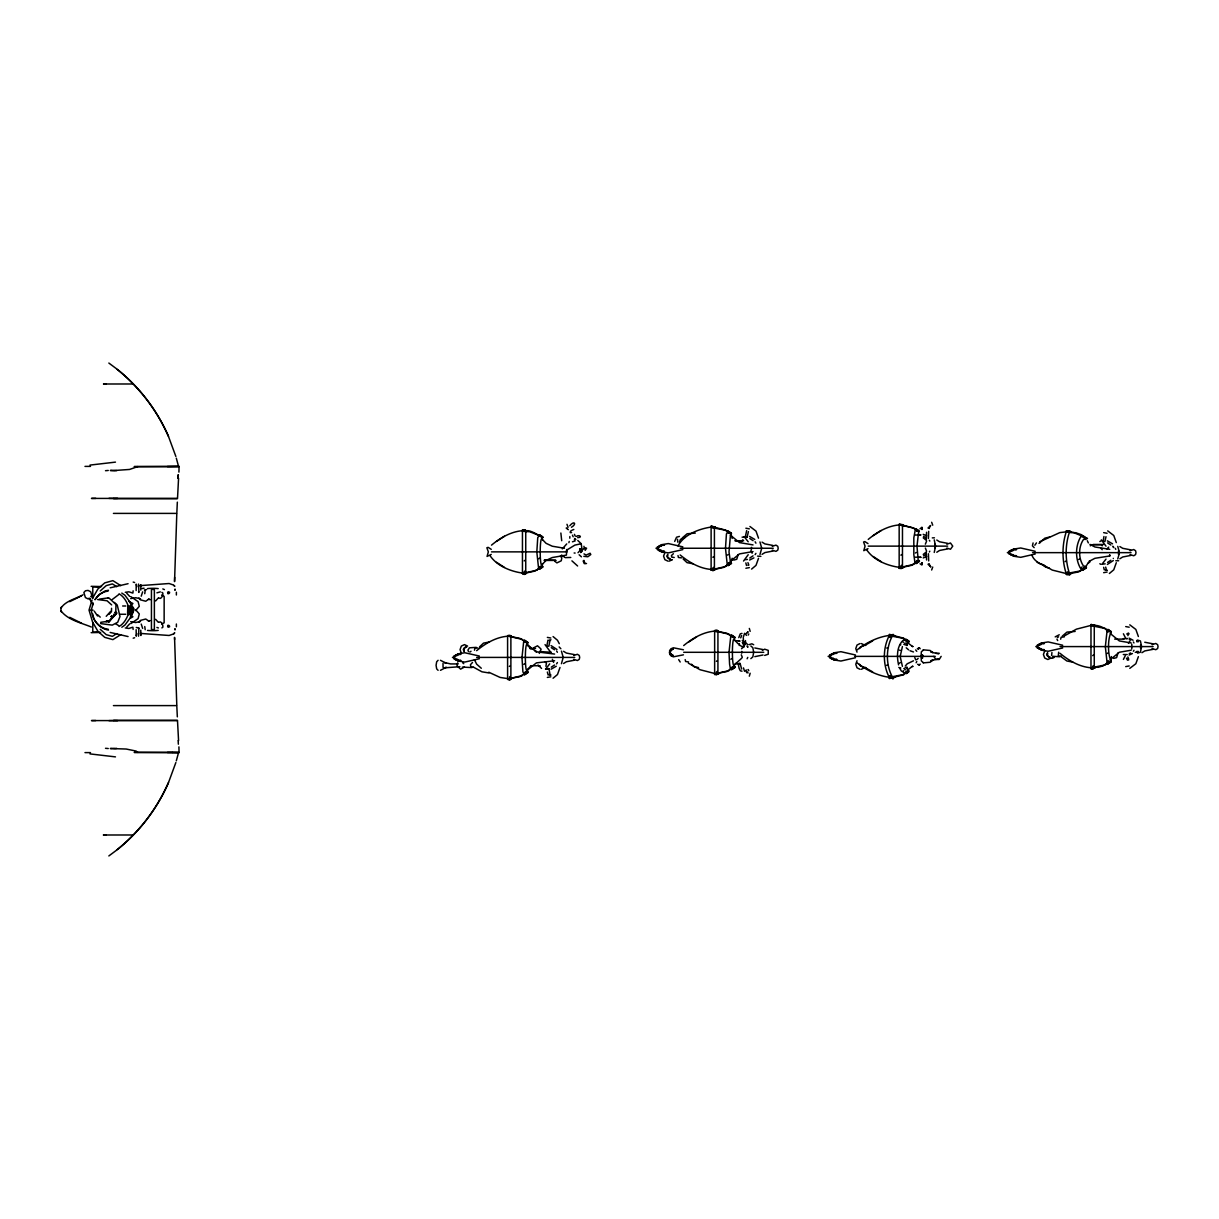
<?xml version="1.0" encoding="UTF-8"?>
<svg xmlns="http://www.w3.org/2000/svg" width="1219" height="1219" viewBox="0 0 1219 1219"><rect width="100%" height="100%" fill="white"/><g stroke="black" fill="none" stroke-linecap="round" stroke-linejoin="round"><path stroke-width="1.5" d="M175.033 589.996L175.033 589.036L174.926 590.118M175.033 628.989L175.033 629.964L174.926 628.882M136.833 586.674L136.223 584.13L136.147 590.56M174.652 577.303L174.546 581.615L176.785 514.068M111.554 608.296L111.447 611.679L109.009 614.406M115.714 614.071L115.973 604.517L109.192 598.179L107.668 597.965M145.198 590.545L144.756 593.699M177.334 502.137L176.816 513.397L113.428 513.397M566.789 549.51L566.408 555.102L552.268 557.54L546.066 560.45L542.089 564.519M561.441 651.098L563.208 657.407L561.441 663.715M759.955 541.937L761.723 548.245L759.955 554.554M1117.747 546.341L1119.514 552.649L1117.747 558.957M178.568 478.305L177.502 498.617L113.672 498.617M178.919 472.119L179.071 466.603L134.181 466.603L179.239 466.405L167.384 466.542M746.439 635.419L745.617 634.185L748.039 631.671L747.521 632.707M560.862 533.023L561.7 540.718M928.68 531.332L928.421 538.493M751.513 547.361L751.513 549.114M743.27 637.522L743.895 646.466M928.421 553.761L928.68 560.923M133.13 590.819L132.871 593.089L128.864 591.809L125.267 592.297M136.833 633.59L136.223 636.181L136.147 629.705M1109.945 555.026L1109.747 555.986L1094.921 558.302L1089.893 560.938M556.595 651.007L557.403 652.287M755.917 543.171L755.125 541.785M130.86 612.822C128.711 616.022 127.858 605.218 130.982 607.245L130.006 610.78L130.982 607.245C135.294 604.914 130.143 617.957 133.054 611.923C134.349 601.729 129.397 611.847 130.982 609.79M1133.35 642.002L1133.96 642.946M731.842 560.435L732.162 558.241M1111.103 658.732L1111.423 656.569M746.104 537.03L745.342 536.802L746.668 530.6M905.001 639.472L907.759 640.447L906.829 645.552L907.195 643.662M578.004 552.725L581.859 548.489L581.234 543.735L577.791 540.489M741.746 651.418L741.746 653.186M137.793 752.413L136.086 751.056L126.182 749.03L110.335 748.527L111.965 748.512M1090.335 545.868L1090.792 544.725L1102.448 544.725M545.899 666.305L546.432 663.395L545.03 661.597M560.009 667.479L557.479 674.549L553.076 678.252M758.523 558.317L755.993 565.387L751.605 569.09M1116.299 562.721L1113.77 569.791L1109.381 573.494M1138.378 656.66L1135.849 663.73L1129.784 668.362M142.653 591.855L141.221 596.198M926.318 552.679L926.562 559.993M738.775 637.644L740.299 633.819L741.99 633.408M740.71 637.872L741.64 635.556M474.481 650.215L474.892 648.325L477.863 647.899M1103.942 536.528L1103.134 541.221L1104.917 541.556L1105.999 536.695M926.562 532.276L926.318 539.575M674.686 541.434L676.545 537.213L679.425 536.421M1033.087 542.927L1032.432 545.838L1034.169 547.636M1127.91 635.663L1128.459 633.956L1127.484 634.352M140.581 585.989L140.871 584.754L140.779 590.103M677.474 539.24L677.84 542.226M1034.855 545.228L1036.47 542.866M1060.667 639.198L1061.109 637.293L1064.324 636.867M569.806 538.188L569.837 536.558M132.688 613.294L131.957 614.559L128.315 614.559L127.584 613.294L127.797 606.133L131.957 605.767L132.688 607.032M918.349 648.965L918.669 648.158L918.181 648.843M920.116 648.752L919.339 647.899M457.734 662.831L457.018 665.742L460.584 669.155L464.469 667.037M1107.995 661.125L1107.142 663.319L1105.343 646.695L1107.142 630.086C1112.81 634.322 1099.294 622.589 1092.194 626.078M508.978 636.303L522.082 639.35L525.648 642.52M716.025 631.198L729.13 634.246L732.68 637.415M900.551 525.023L913.656 528.086L917.221 531.24L913.656 528.01L903.188 525.298M738.165 554.569L736.779 559.277L733.853 560.085L732.314 559.277M921.914 529.503L922.326 528.284L921.808 529.183M1118.021 652.912L1116.634 657.62L1113.709 658.428M542.577 564.016C539.423 572.564 539.423 531.408 542.577 539.941M527.736 669.551C524.581 678.099 524.581 636.928 527.736 645.476M549.876 640.783L548.885 646.207L546.828 645.979L547.971 640.158M731.248 560.39L730.501 562.203L729.008 551.994L730.501 534.486M748.39 531.621L747.125 537.152M734.767 664.446C731.613 672.995 731.613 631.823 734.767 640.371M176.313 760.839L178.172 753.982M91.471 609.378L93.223 603.009M568.892 542.684L569.227 541.449M749.319 676.179L750.157 673.223M92.05 599.961L89.033 610.125L92.553 621.995L97.886 631.259L104.758 637.369L112.879 639.625L120.757 634.642M743.468 636.714L744.565 633.286M905.321 672.644L907.759 672.294L907.195 667.448L904.97 667.799M126.715 627.054L129.702 623.854M1102.144 545.868L1102.464 544.893M679.455 542.165L680.309 539.56M175.856 762.561L168.481 782.628A177.761 177.532 18.6 0 1 140.215 827.488M919.949 528.878L921.914 527.233L922.097 529.396M443.03 663.349L443.03 667.265L444.661 668.073L446.291 667.265L440.47 670.313M857.018 660.728L855.784 664.264L857.018 667.814L860.004 669.277M106.221 621.903L106.602 620.776M929.198 528.528L929.792 526.852M931.666 570.004L932.718 567.048M664.873 552.603L663.578 556.138L664.873 559.689L667.997 561.151M1044.713 650.946L1043.418 654.496L1044.713 658.031L1047.852 659.509L1050.976 658.031M138.951 622.254L140.444 620.41L145.747 619.008L149.084 621.309M1131.781 644.211L1131.781 648.965M571.482 527.263C577.136 523.835 574.21 520.239 569.776 525.739M739.323 645.491L739.323 643.556M902.41 646.603L900.171 656.477L902.41 666.336M929.32 527.72L928.025 528.01L930.661 525.496L929.99 526.425M925.358 544.177L926.592 541.129M61.453 606.986L60.95 608.205C65.399 600.876 75.807 598.91 82.922 594.826M741.533 648.767L744.306 646.131M1051.936 652.515L1051.601 655.502M1058.671 652.18L1058.275 655.792L1061.231 656.218M113.824 614.239L114.952 615.275L108.247 622.345L116.125 613.325M1088.338 562.614L1086.114 566.149L1083.584 566.149C1078.297 558.683 1078.297 546.843 1083.584 539.362L1086.114 539.362M167.658 592.282C166.912 595.862 171.94 592.023 168.359 591.779M677.947 545.96C684.164 534.501 698.685 528.939 711.119 527.065M116.475 613.203L114.982 612.867M114.982 615.321L116.826 612.807L112.91 616.86L111.782 615.824M545.64 669.018L549.693 663.867M743.544 561.045L748.207 554.706M1101.946 564.26L1105.999 559.11M1123.4 659.403L1125.228 655.822M138.539 628.562L138.936 627.831L138.539 636.196M748.176 635.099L748.786 633.941M915.271 557.19L920.68 557.22M859.502 648.584L860.492 646.832L863.524 645.811M92.553 598.27L97.886 589.006L104.758 582.88L112.879 580.64L120.757 585.623M557.403 662.542L556.595 663.867M755.917 553.365L755.11 554.63M908.963 642.23L906.631 640.173M108.476 621.842L108.826 621.248M929.35 551.948L929.823 551.201M1126.844 633.91L1128.444 633.057L1129.023 633.926L1127.575 634.383M562.294 548.9L566.744 543.903M1133.975 650.276L1133.35 651.236M941.159 656.371L939.194 659.494L935.796 659.494L933.83 656.371M550.973 639.777L548.977 640.356L549.784 640.661M1113.297 558.348L1113.313 558.47M934.242 552.436L935.567 546.127L934.242 539.819M1138.378 641.727L1136.672 641.697M131.5 609.835L132.642 610.384L131.454 610.719M132.597 609.759L130.54 613.187L130.86 607.245M889.382 635.389C882.693 647.883 882.693 665.056 889.382 677.566M760.885 556.352L757.548 556.138M524.52 529.93L526.638 530.798L523.667 531.362L529.808 531.758L538.935 535.431M524.2 560.908L525.039 560.283M524.14 571.635L524.978 571.01M524.2 574.484C531.301 571.65 517.709 574.804 525.176 573.951M538.707 558.79L539.545 558.165M539.636 566.835L540.489 566.21M509.679 635.465C516.094 637.4 502.898 634.855 510.319 635.556M509.344 666.427L510.197 665.818M509.283 677.154L510.136 676.545M509.344 680.004C516.445 677.17 502.868 680.339 510.319 679.471M523.85 664.309L524.703 663.7M524.795 672.355L525.633 671.745M712.871 557.266L713.709 556.656M712.81 567.993L713.664 567.384M712.871 570.842L713.724 570.233M727.377 555.148L728.231 554.523M728.307 563.193L729.16 562.568M716.711 630.36C723.141 632.295 709.946 629.751 717.366 630.452M716.391 661.323L717.229 660.713M716.33 672.05L717.183 671.44M716.391 674.899L717.244 674.29M730.897 659.205L731.75 658.595M731.827 667.25L732.68 666.641M900.917 555.148L901.77 554.538M900.856 565.875L901.71 565.266M900.932 568.74L901.77 568.115M915.423 553.03L916.277 552.42M916.368 561.075L917.221 560.466M1092.712 655.624L1093.565 654.999M1092.666 666.336L1093.504 665.726M1092.727 669.201L1093.565 668.576M1107.233 653.491L1108.071 652.881M1108.162 661.536L1109.016 660.927M172.306 752.489L179.239 752.595L134.181 752.413L179.056 752.413L178.919 746.881M158.318 597.965L155.605 600.952M465.719 646.588L464.134 648.706L464.18 651.296M747.125 658.763L747.78 657.376M158.881 622.315C161.198 620.258 163.331 625.301 162.858 627.206L161.898 627.907M95.173 599.458C97.931 594.902 102.807 591.672 108.11 591.078M1138.089 652.028L1135.224 652.272M1084.773 567.185L1083.508 568.816L1080.811 568.816C1075.143 559.536 1075.143 545.975 1080.811 536.695L1083.508 536.695L1084.773 538.326M741.533 541.495L742.95 539.697M1128.398 643.251L1129.815 641.453M94.991 599.702L98.922 594.689L105.093 590.956L108.491 590.225M140.779 630.147L140.871 635.51L140.581 634.276M523.759 640.904L521.976 657.513L522.905 671.943L524.2 673.574M730.806 635.8L729.008 652.409L729.587 664.233L730.364 668.469L731.248 668.469L726.89 671.547L716.025 673.619L729.13 670.572L732.497 667.479M915.332 529.625L913.823 537.838L913.823 554.63L914.89 562.294L917.221 561.228L913.656 564.397L900.551 567.444M1113.297 560.557L1107.355 564.458M920.147 664.111L919.339 664.843M108.689 621.599L109.74 620.38M174.515 633.103L173.509 634.139M173.921 633.59L174.667 632.737M905.275 666.062L907.18 663.806L913.473 660.805M918.547 532.368L916.978 546.234L918.166 559.628M1110.738 660.104C1107.766 654.679 1107.766 638.71 1110.738 633.301M115.988 613.782L112.818 616.768M533.511 647.899L537.503 645.796L539.301 647.396L541.099 649.194L539.301 653.414M1065.147 561.669L1065.97 561.06M1066.945 572.397L1067.783 571.787M1078.647 559.551L1079.485 558.942M1069.139 575.261L1069.977 574.637M1081.314 567.597L1082.152 566.987M1088.156 563.33L1088.994 562.706M132.002 604.533L132.901 603.481L128.681 601.348M135.614 610.582L139.286 606.331L138.097 601.622L130.89 596.67M130.89 623.595L138.097 618.642L139.286 613.934L135.614 609.683M106.221 616.296L110.594 611.435M1055.197 636.867L1059.265 634.764M886.64 665.391L887.447 664.782M899.378 663.273L900.186 662.648M889.459 676.118L890.266 675.509M892.796 678.968L893.603 678.358M902.959 671.319L903.767 670.694M913.031 666.427L912.254 666.595M582.012 551.384L580.61 552.573M585.15 550.394L586.598 548.215L585.105 547.727M1099.858 563.727L1100.635 564.29M109.131 621.416L110.487 620.227M116.75 748.375L115.058 748.542M916.978 659.525L918.151 658.397M526.882 670.48L531.225 665.97L527.248 670.054L536.467 662.877L554.584 660.744M730.394 561.319L739.476 553.898L753.022 551.582M1110.25 659.662L1119.332 652.241L1131.186 650.215M438.093 660.302L436.676 661.765L436.082 665.315L436.676 668.85L438.093 670.313M1052.972 657.59L1053.734 656.797M738.287 640.767L740.116 641.103M906.631 671.471L903.172 674.625L890.266 677.094M1106.943 548.9L1108.711 547.102M537.99 569.151L534.699 571.117L526.456 572.93M726.676 565.509L723.37 567.475L715.142 569.288M915.789 562.34L911.431 565.372L903.188 567.17M734.28 664.949L741.883 658.062M1123.309 654.542L1127.194 654.557M554.538 665.01L551.278 667.159M556.245 666.229L551.064 669.216M753.068 555.849L749.792 557.997M1110.844 560.252L1107.583 562.401M547.346 677.414L550.82 676.789M745.876 568.252L749.335 567.627M1103.652 572.671L1107.126 572.031M1125.716 666.61L1129.19 665.97M479.57 646.847L483.501 643.129L489.428 641.986M149.084 598.956L145.747 601.241L140.444 599.839L138.951 598.011M1118.676 560.755L1115.796 560.755M100.263 590.941L106.236 585.623L112.392 583.916L116.75 586.659M491.501 545.152C500.262 537.899 510.807 531.606 522.448 530.707M476.644 650.672C485.406 643.434 495.965 637.141 507.592 636.227M683.691 645.567C692.453 638.329 702.997 632.036 714.639 631.122M868.233 539.408C876.979 532.154 887.539 525.861 899.165 524.947M112.346 599.443L118.578 594.689M583.566 548.641L580.914 551.948M583.931 560.39L583.185 561.03L584.206 563.544L586.507 563.544M682.472 537.747L687.15 533.754L695.287 533.099M1040.218 542.15L1044.896 538.158L1049.574 537.03M1062.328 636.089L1066.991 632.097L1075.143 631.442M903.828 644.44L905.458 643.068M539.072 568.084L540.489 566.972L536.924 570.142L523.835 573.204M727.743 564.458L729.16 563.346L725.61 566.5L712.505 569.563M857.094 649.864C866.298 642.703 877.39 637.034 889.108 635.465L893.771 635.769L891.424 634.886M912.574 666.153L907.393 670.206M550.82 638.025L547.346 637.4M749.335 528.863L745.876 528.223M1107.126 533.267L1103.652 532.642M1129.19 627.206L1125.716 626.581M923.225 554.416L926.425 551.887M889.504 637.278L890.266 637.446M892.841 634.429L893.603 634.596M886.685 648.005L887.447 648.173M903.005 642.078L903.767 642.245M899.424 650.123L900.186 650.291M912.254 646.344L913.031 646.527M906.25 672.111L905.001 673.482M906.692 672.675C903.111 676.255 913.183 668.911 906.692 672.675L908.963 670.724M938.645 658.778L930.874 660.713L932.855 660.134L930.097 662.267L923.194 662.892M865.383 645.08L872.636 640.95M491.257 554.416L487.067 556.413L488.347 551.872L486.869 547.758L488.133 547.346L491.257 549.342M867.989 548.672L863.783 550.668L865.063 546.127L863.585 541.998L864.865 541.602L867.989 543.598M753.906 557.891L749.578 560.039M108.841 855.951L117.405 849.567A175.871 175.627 13.4 0 0 140.2 827.488A177.761 177.456 -15.5 0 0 168.481 782.568M114.982 612.304L115.683 611.786L116.384 613.66M496.499 541.388L504.437 536.253M688.689 642.017L696.628 636.882M873.215 535.629L881.154 530.509M946.813 544.192L950.485 543.004L952.74 546.127L950.485 549.251L946.813 548.062M926.15 554.401L923.499 555.879M173.342 634.017L169.091 635.48L140.368 633.423M119.081 626.475C124.978 623.138 127.812 616.326 129.747 610.155C127.797 603.954 124.963 597.158 119.051 593.775M1067.326 530.935L1066.29 531.667C1061.901 545.03 1061.901 560.496 1066.29 573.844L1067.326 574.576M1132.421 653.521L1129.084 655.075M538.798 568.801L542.668 566.241L539.56 568.283M727.484 565.159L731.339 562.599L728.231 564.671M919.4 560.481L915.256 563.239L918.364 561.182M919.278 561.365L915.88 563.635L919.522 561.212M121.809 627.252L124.887 625.118L129.808 618.505L133.008 610.155L129.808 601.805L124.887 595.192L121.809 593.074M469.864 652.058L471.022 651.251M917.358 648.706L919.522 647.868M1070.404 573.814L1071.44 573.113M566.347 550.318L574.865 545.106L581.234 543.735M573.753 655.472L577.41 654.283L579.269 655.472L579.68 657.407L579.269 659.342L577.41 660.53L573.753 659.342M772.267 546.31L775.939 545.122L777.783 546.31L778.194 548.245L777.783 550.165L775.939 551.369L772.267 550.165M1130.059 550.729L1133.716 549.525L1135.575 550.729L1135.986 552.649L1135.575 554.584L1133.716 555.773L1130.059 554.584M1152.123 644.668L1155.78 643.464L1157.639 644.668L1158.05 646.588L1157.639 648.523L1155.78 649.712L1152.123 648.523M116.75 633.59L112.392 636.348L106.236 634.642L100.263 629.324M681.253 538.95L682.777 537.99M936.786 552.237L939.575 550.47L947.605 548.916M1038.999 543.354L1040.523 542.394M1057.33 637.598L1058.58 636.806M570.858 532.139L570.202 532.566L571.589 532.596M563.559 663.502L566.393 661.749L574.454 660.195M762.073 554.34L764.907 552.588L772.968 551.034M1119.865 558.759L1122.699 556.992L1130.76 555.437M1141.929 652.698L1144.763 650.931L1152.824 649.377M750.843 658.61L752.839 656.919L753.677 652.302L752.839 647.685L750.843 645.994M923.438 650.062L921.366 651.754L921.046 656.371L921.366 660.988L923.438 662.679M69.727 601.668L81.566 595.771M130.89 617.942L132.901 616.784L130.753 614.65M926.653 556.504L923.194 557.936M748.954 644.683L751.894 643.8L753.692 644.729M735.926 663.365L735.362 663.898L740.116 663.502L741.64 669.048M1130.622 652.957L1129.251 653.597M526.212 573.006C528.345 571.101 518.502 574.027 523.85 573.57M714.883 569.364C717.016 567.475 707.172 570.401 712.536 569.943M902.929 567.246L903.523 566.698L898.799 567.612L903.386 567.627L899.241 568.435L900.704 567.658M762.347 650.367L764.663 649.178L768.244 650.367L768.244 654.237L764.663 655.426M907.332 671.425L908.323 670.907M865.322 667.357L861.391 669.277M860.004 643.571L857.018 645.049L855.784 648.584L857.018 652.135M1064.675 635.739L1076.407 629.156L1090.975 625.408M535.293 651.357L536.055 651.007M669.216 561.151L672.339 559.689M681.162 539.225L684.926 537.472M576.328 536.451C579.284 534.12 582.956 537.533 577.684 537.655M1039.716 541.8L1059.783 532.612L1070.526 531.362L1066.198 530.768L1067.387 531.332M895.493 676.819L892.278 676.819C885.786 664.766 885.786 648.173 892.278 636.12L895.493 636.12M1035.19 554.035L1020.714 557.327L1012.974 556.108L1016.555 555.727L1010.825 555.194L1013.141 554.721L1008.936 554.035L1010.78 553.776L1007.366 552.649L1010.78 551.521L1008.936 551.278L1013.141 550.577L1010.825 550.119L1016.555 549.586L1012.974 549.19L1020.714 547.986L1035.19 551.278M903.873 674.701L889.215 678.465L893.557 677.871L891.287 677.688M573.829 529.473L572.488 530.021A3.977 1.189 -14.9 0 0 571.894 530.28M855.479 657.742L840.912 661.033L833.385 659.829L836.95 659.433L831.328 658.9L833.659 658.428L829.575 657.742L831.419 657.498L828.143 656.371L831.419 655.243L829.575 654.984L833.659 654.298L831.328 653.826L836.95 653.293L833.385 652.912L840.912 651.693L855.479 654.984M682.838 549.617L668.317 552.908L660.957 551.704L664.492 551.308L658.991 550.775L661.323 550.302L657.331 549.617L659.159 549.373L656.005 548.245L659.159 547.118L657.331 546.859L661.323 546.173L658.991 545.701L664.492 545.167L660.957 544.786L668.317 543.567L682.838 546.859M479.326 658.778L464.789 662.069L457.445 660.866L460.965 660.469L455.479 659.936L457.795 659.479L453.818 658.778L455.647 658.534L452.478 657.407L455.647 656.279L453.818 656.035L457.795 655.334L455.479 654.877L460.965 654.344L457.445 653.948L464.789 652.744L479.326 656.035M1062.694 647.975L1048.157 651.266L1040.813 650.047L1044.348 649.666L1038.847 649.133L1041.163 648.66L1037.186 647.975L1039.015 647.716L1035.86 646.588L1039.015 645.461L1037.186 645.217L1041.163 644.531L1038.847 644.059L1044.348 643.525L1040.813 643.129L1048.157 641.925L1062.694 645.217M472.515 662.466L470.443 664.721L470.808 666.61L473.368 667.037M683.448 654.832L673.36 656.828L670.861 655.761L673.299 655.365L670.039 654.832L671.745 654.374L669.521 653.674L670.8 653.43L669.307 652.302L670.8 651.175L669.521 650.931L671.745 650.23L670.039 649.773L673.299 649.239L670.861 648.843L673.36 647.777L683.448 649.773M929.792 565.403L929.198 563.727L928.025 564.26L930.661 566.774L930.036 565.723M745.342 536.802L747.399 537.046L742.081 537.168M1103.408 541.114L1102.464 541.145M763.033 654.999L754.805 656.645M1127.194 638.619L1126.417 638.543M746.744 670.023L745.617 670.435L746.881 672.781M863.905 645.552L866.191 644.744M673.376 553.716L671.41 555.59L671.76 557.144L674.214 557.494M681.391 557.875L678.419 557.449L678.008 555.559M688.567 661.932L685.596 661.506L685.185 659.616M156.916 592.83L160.298 591.885M572.458 541.8L575.216 540.87M110.152 587.832L128.071 583.703M919.644 557.342L921.015 557.327M1051.509 658.336L1054.039 657.529M919.263 534.592L920.315 534.714M904.833 639.853L902.989 640.417C896.696 646.573 896.727 656.812 898.586 664.873M466.664 647.152L464.241 647.883L463.25 649.62L464.241 651.373M716.178 673.833L714.7 674.61L718.86 673.802L714.273 673.787L718.997 672.873L717.305 673.757M745.342 559.673L747.399 559.43M548.123 668.835L548.885 668.606L550.059 674.579M1102.464 564.168L1105.191 563.848M133.191 638.177L134.623 637.75M570.782 557.449L565.144 557.616M140.52 621.446L135.751 622.528L130.677 621.69M932.306 537.884L934.44 537.823M739.263 663.73L740.116 663.502L738.196 663.73L739.141 668.423L740.299 670.785L741.99 671.197M177.151 498.464L113.672 498.419L117.603 498.373M177.38 720.566L113.672 720.581L117.603 720.627M445.316 667.783L459.883 666.686M89.962 465.094L115.47 462.123M148.368 620.974L150.242 620.578M130.677 598.575L135.751 597.721L140.52 598.803M891.424 678.069L893.771 677.17L889.23 678.084M1068.134 574.347C1075.326 572.869 1063.425 573.082 1066.915 574.439M509.009 679.105L511.95 677.977L507.896 679.196M1092.376 668.286L1095.165 667.89L1091.035 668.896L1095.317 667.159L1091.279 668.393M141.922 588.579L144.071 588.198M144.421 589.95L146.63 589.585M105.504 470.702L108.247 470.458M90.541 598.529L88.012 598.879L85.391 597.539L83.852 592.51L85.513 590.758L88.058 590.407L90.678 591.748L92.217 596.777M108.491 597.859L99.409 599.108M100.705 622.315L109.39 621.111M91.151 632.661L100.628 632.463M916.779 661.429L916.155 662.755M1136.672 651.479L1138.378 651.464M507.896 635.83L511.95 637.049L510.273 636.166M1091.279 625.012L1095.317 626.231L1092.376 625.103M132.124 610.597L132.109 609.698M1067.92 573.966L1078.724 571.894L1084.285 567.825L1080.476 570.919L1067.311 573.387M139.545 585.669L169.091 583.52L173.342 584.983M173.982 585.486L174.667 586.263M545.487 668.987L548.885 668.606L547.102 668.941M1137.479 653.125L1140.42 652.241L1141.578 646.588L1140.42 640.935L1137.479 640.066M158.196 630.406L155.712 630.604A8.746 1.219 0 0 1 150.044 630.619L147.514 630.436M147.514 588.564L150.044 588.381A8.746 1.219 0 0 1 155.712 588.396L158.196 588.594M1066.915 531.073C1063.425 532.444 1075.326 532.642 1068.134 531.164M476.294 647.365L469.391 647.822L467.898 650.184L468.568 651.601M115.058 470.458L129.564 469.452L137.793 466.587M98.632 631.869L92.781 632.158L92.781 622.513M1136.657 640.508L1138.089 641.148M1093.717 667.25L1105.45 664.858L1109.016 661.688L1103.225 665.833L1098.334 667.265L1092.194 667.326M129.763 610.46L130.524 610.429M161.898 592.358L162.858 593.043C163.331 594.948 161.198 600.007 158.881 597.95M1100.635 541.007L1099.858 541.586M112.575 748.496L114.784 748.481M748.908 564.976C746.424 565.784 749.624 564.93 747.917 562.66M114.784 470.519L110.335 470.473L111.965 470.488M923.194 649.834L930.097 650.474L932.855 652.607L930.874 652.028L938.645 653.948M129.747 610.216L130.509 610.216M116.75 470.625L112.483 470.549M95.783 498.373L91.455 498.419L113.58 498.419L108.979 498.373M95.783 720.536L91.455 720.581L113.58 720.581L108.979 720.627M101.512 586.537L91.151 586.339M106.038 834.985L103.341 835L133.023 834.985M133.161 383.985L103.478 384L106.312 384.015M84.98 466.389L90.496 466.389M734.828 540.733L743.666 540.733M735.697 540.779L742.462 540.779M1093.169 544.497L1103.21 544.497M868.233 546.127L947.605 546.127M680.172 548.245L761.723 548.245M762.652 548.245L773.257 548.245M491.501 551.872L567.064 551.872M1032.554 552.649L1119.514 552.649M1120.429 552.649L1131.049 552.649M555.514 560.237L544.436 560.039M544.162 560.435L555.986 560.435M161.67 594.994L164.154 596.381L164.138 622.802L161.67 624.006M122.647 605.995L125.786 605.995M90.054 610.125L93.04 610.125M119.508 614.269L125.786 614.269M1114.684 639.091L1123.994 639.137M1144.763 642.245L1152.824 643.8M1060.027 646.588L1153.113 646.588M754.805 647.959L762.774 649.514M529.823 648.554L535.537 648.554M539.575 651.54L551.018 652.256L550.043 651.418L551.582 653.338M683.691 652.302L763.764 652.302M935.796 653.247L939.194 653.247M854.626 656.371L935.247 656.371M476.644 657.407L563.208 657.407M564.123 657.407L574.743 657.407M458.024 663.928L450.619 663.928L444.661 662.542L446.291 663.349L440.47 660.302M530.494 665.726L540.154 665.772M113.428 705.603L176.785 705.603L177.334 716.863M113.672 720.383L177.486 720.383L178.568 740.695M108.247 748.542L105.504 748.298M84.98 752.611L90.496 752.611M167.384 752.458L172.275 752.458M178.142 740.634L178.355 744.199M115.47 756.877L89.962 753.906M1088.613 562.096L1089.847 562.142L1089.375 560.755M155.605 619.313L158.318 622.299M462.351 667.113L472.012 667.57M1093.717 626.155L1105.45 628.547L1107.995 632.265M568.344 529.686L566.195 528.071L567.368 528.482M890.266 635.846L903.172 638.314L906.631 641.484M98.632 587.131L92.781 586.842L92.781 596.487M574.119 552.999L575.124 553.06M1052.759 656.294L1059.677 656.767M891.287 635.267L893.557 635.084L889.215 634.474L903.873 638.238M716.041 630.817C710.189 630.726 722.989 633.164 717.305 631.061M713.816 527.278L712.353 527.72L725.61 530.189L729.16 533.358L725.595 530.113L715.142 527.416M717.336 631.335L726.89 633.27L731.263 636.303M510.289 636.44L519.858 638.375L523.149 640.341M128.071 636.562L110.152 632.432M1127.407 638.543L1123.309 638.634M526.456 531.042C528.756 528.665 544.085 538.326 539.072 535.888M97.657 599.55L107.074 600.784L111.66 604.914M921.015 534.928L915.271 535.065M916.779 651.296L915.652 649.91M739.263 640.874L735.27 640.783L735.926 641.24M535.964 651.754L554.584 654.07M168.359 627.221C171.986 626.932 166.866 623.214 167.658 626.718M100.583 623.595L112.27 625.118L117.725 622.254L119.995 616.524L117.253 605.066L114.357 602.445M125.267 627.953L128.864 628.455L132.871 627.176L133.13 629.446M1067.326 573.829L1052.302 570.081L1043.769 565.296L1044.653 565.723C1039.258 563.742 1033.59 560.435 1031.701 554.645M899.165 567.307C887.127 565.662 873.642 560.115 866.739 549.891M711.119 569.425C699.493 568.511 688.933 562.218 680.172 554.965M1090.975 667.768C1079.333 666.869 1068.773 660.561 1060.027 653.323M889.108 677.261C877.39 675.692 866.298 670.023 857.094 662.877M714.639 673.482L700.072 669.734L688.339 663.151M507.592 678.587L500.11 677.444L488.789 672.233M1109.747 549.312L1094.921 546.996L1089.893 544.375M560.862 648.752L559.171 646.923M488.956 672.949L481.947 671.806L473.734 667.311M564.443 548.26L552.268 546.219L546.066 543.308L541.724 538.798M917.724 664.264L918.638 664.721M753.022 544.908L739.476 542.592L730.394 535.171M1131.186 642.962L1119.332 640.935L1110.25 633.514M918.516 664.69L919.522 664.858M692.956 563.772L687.028 562.645L683.082 558.912M1072.811 662.13L1066.869 660.988L1060.759 656.492M698.517 667.555L694.114 666.702L691.523 664.218M525.176 530.021L522.509 529.793L523.987 530.555M525.099 530.768C516.719 529.259 530.463 533.16 525.115 530.646M136.284 627.48L138.204 627.876M148.368 599.291L150.242 599.687M108.491 630.101C99.227 628.654 92.598 619.938 91.471 610.932M108.201 629.233C102.198 628.684 97.185 624.585 94.168 619.542M1129.084 638.116L1133.076 640.249M1041.392 564.397L1037.14 562.279M923.194 534.318L926.653 535.766M1049.437 568.191L1045.536 567.048L1041.788 564.062M1107.355 540.84L1112.551 543.826M749.578 536.436L754.774 539.423M551.064 645.598L556.992 649.498M133.191 582.088L134.623 582.514M900.704 524.81L899.241 524.033L903.386 524.84L898.799 524.856L903.523 525.77L902.929 525.221M1050.031 656.965L1047.624 656.249L1046.618 654.496L1047.624 652.744L1047.517 655.426L1049.087 657.529M670.176 558.622L667.768 557.891L666.778 556.138L667.768 554.386L667.662 557.068L669.231 559.171L671.669 559.978M904.833 673.086L901.268 670.907L899.774 668.302M742.264 640.493L747.628 644.394M872.636 671.898L865.383 667.768M156.916 627.435L158.394 627.937M91.349 627.008C81.14 622.818 67.776 620.014 60.95 610.795L61.453 612.014M910.014 650.748L913.473 651.936M863.905 667.296L866.191 668.103M863.524 667.037L860.492 666.016L859.502 664.264M1130.76 549.86L1122.699 548.306L1119.865 546.554M772.968 545.457L764.907 543.903L762.073 542.135M574.454 654.618L566.393 653.064L563.559 651.312M947.605 543.339L939.575 541.785L936.786 540.032M1129.251 639.594L1130.622 640.219M898.814 667.433L899.454 667.692A3.977 0.808 -3.1 0 0 900.826 667.951M162.813 588.929L164.428 589.6M923.499 536.375L926.15 537.853M1107.583 542.897L1110.844 545.045M749.792 538.493L753.068 540.642M551.278 647.655L554.538 649.803M583.825 556.336L587.832 556.763L590.788 554.523L590.118 553.243L586.156 555.102L584.008 553.898M564.351 557.022L561.548 555.026M881.154 561.669L873.215 556.534M861.391 643.571L865.322 645.491M504.437 567.414L496.499 562.294M81.566 623.229L69.727 617.332M742.264 642.55L745.22 644.699M467.593 646.085L464.469 644.622L461.346 646.085L460.051 649.62L461.346 653.171M906.159 639.244L909.176 641.346L907.652 640.874M907.332 641.529L908.323 642.032M1107.721 530.89L1113.77 535.507L1116.299 542.577M1129.784 624.829L1135.849 629.446L1138.378 636.516M749.929 526.471L755.993 531.103L758.523 538.173M553.076 636.562L557.479 640.265L559.292 643.678M90.694 596.32L93.284 597.813M577.608 565.982L571.924 560.862M536.467 651.936L527.248 644.76L531.225 648.843L526.882 644.333M912.65 646.619L907.393 642.52M115.698 623.778L118.578 625.576M915.53 529.412L919.126 531.789M730.989 635.587L734.859 638.162L731.75 636.105M523.957 640.691L527.827 643.266L524.719 641.209M908.597 649.849L906.22 647.792M926.425 540.383L923.225 537.853M739.278 644.866L743.194 647.396M918.608 530.661L915.88 528.833L919.278 531.088M916.292 529.915L918.364 531.316M1071.44 532.398L1069.353 532.398C1065.116 545.289 1065.116 560.222 1069.353 573.113M680.187 662.008L678.693 659.647M130.677 605.995L131.85 606.833M1084.224 536.558C1075.326 531.743 1094.312 542.379 1084.742 537.152M579.132 554.752L581.433 556.824M108.841 363.049L117.405 369.433A175.871 175.627 -13.4 0 1 140.2 391.512A177.761 177.456 15.5 0 1 168.481 436.432L175.856 456.439M554.782 561.273L556.931 562.888L561.258 560.786L561.807 557.875L560.39 556.077M541.571 668.423L538.021 665.01M906.692 640.265L905.504 639.228M905.351 640.143L906.25 640.828M1082.457 536.208L1073.406 532.535L1067.311 532.124L1075.783 532.733L1080.933 534.532L1084.285 537.686L1083.051 536.65M462.763 662.892L463.753 663.685M903.828 668.515L905.458 669.871M481.307 668.256L476.644 664.142L474.42 659.692M111.493 616.22L112.636 617.241M111.203 616.387L112.422 617.484M111.081 616.692L112.209 617.713M111.737 617.926L111.219 619.1M107.912 620.806L109.055 621.827M97.49 614.666L100.232 617.134M97.55 615.991L94.229 611.1M1105.999 546.188L1101.336 539.849M748.207 541.785L744.154 536.619M549.693 650.946L545.03 644.607M129.702 596.411L126.715 593.211M906.799 644.942L904.97 644.927M734.28 639.655L738.059 643.739M1101.077 548.398L1102.22 549.708M138.539 584.069L138.936 592.434L138.539 591.703M929.823 541.068L929.35 540.307M174.667 586.08L173.921 585.41M727.728 532.292L726.433 533.922L725.488 548.352L727.286 564.961M539.057 535.933L537.747 537.564L536.817 551.978L538.615 568.603M742.264 657.132L741.274 654.801M747.125 645.841L747.933 647.182L747.308 646.603M929.99 565.845L930.661 566.774M752.123 553.243L750.889 550.119M553.594 662.405L552.375 659.296M89.078 598.118L93.04 604.685M1109.747 555.986L1109.534 555.026M1112.901 546.203L1113.709 547.59L1113.313 546.828M1107.279 570.294L1105.283 569.7L1106.547 570.233M550.973 675.036L548.977 674.457L550.241 674.991M922.097 562.858L921.914 565.022L920.071 563.772M141.221 624.067L142.653 628.394M921.808 563.071L922.326 563.97L921.914 562.751M915.759 659.906L914.799 657.666M748.176 669.505L748.786 670.663M1056.949 639.167L1057.681 640.584M1123.4 633.789L1125.228 637.354M1115.263 548.352L1115.766 549.358M490.023 555.651C496.91 565.86 510.395 571.406 522.448 573.052L522.448 530.174M747.521 671.898L748.039 672.934M1087.302 540.718L1088.338 542.897M574.439 534.333L575.2 536.07M572.458 535.156L573.159 536.771M548.154 675.052L547.346 672.065M925.358 548.078L926.592 551.125M584.114 561.151L585.029 563.544M566.972 524.307L568.1 527.309M931.666 522.265L932.718 525.206M1106.364 569.822L1105.694 567.079M1104.277 569.898L1103.652 567.307M746.485 565.494L745.86 562.888M743.468 667.89L744.565 671.334M1126.447 658.169L1127.514 660.18L1128.642 659.936L1128.581 658.61C1126.767 659.007 1129.251 659.418 1127.804 656.95M749.319 628.425L750.157 631.381M575.871 539.529L574.804 538.448L574.393 539.727M176.313 458.161L178.172 465.018M730.882 534.943L731.248 536.314M92.659 613.843L94 619.359M144.756 626.566L145.198 629.72M583.931 546.295L584.495 548.992M743.163 643.586L743.803 647.182M731.842 536.269L732.162 538.448M745.449 640.554L745.662 643.602M176.785 704.932L174.546 637.385L174.622 639.457M1094.266 625.637L1094.266 667.052M1090.975 624.89L1090.975 668.515M902.471 525.877L902.471 566.591M899.165 525.145L899.165 568.054M717.93 631.351L717.93 673.467M714.639 630.589L714.639 674.229M714.41 527.995L714.41 568.694M711.119 526.532L711.119 570.157M525.739 531.636L525.739 572.336M510.883 636.455L510.883 677.871M507.592 635.693L507.592 679.333M176.374 592.221L176.374 594.994M176.374 624.006L176.374 626.779M132.018 610.643L132.018 613.187M130.281 606.849L130.281 609.744M60.95 608.266L60.95 610.734M570.37 531.621A3.977 1.189 -14.9 0 1 570.949 530.844M900.277 644.836A3.977 0.808 3.1 0 1 900.826 644.775M140.215 391.512A177.761 177.532 -18.6 0 1 168.481 436.372M117.298 369.464A175.871 175.582 14.3 0 1 140.185 391.558M140.185 827.442A175.871 175.582 -14.3 0 1 117.298 849.536M922.356 654.725L922.661 655.898L922.356 654.725M178.203 474.8L177.989 478.366L178.355 474.8M934.851 544.39L935.064 545.655L934.851 544.39M1118.524 553.67L1118.631 554.477L1118.524 553.67M1140.588 647.609L1140.694 648.417L1140.588 647.609M710.768 526.73L715.477 527.873L710.768 526.73M711.18 526.151L715.324 527.157L711.18 526.151M1091.035 624.494L1095.165 625.499L1091.035 624.494M934.866 547.148L934.927 547.956L934.866 547.148M1118.524 550.912L1118.752 552.177L1118.524 550.912M1140.588 644.851L1140.816 646.116L1140.588 644.851M922.402 657.224L922.448 658.184L922.402 657.224M1082.274 569.578L1086.297 567.003L1082.274 569.578M1082.883 570.004L1086.434 567.734L1082.883 570.004M129.519 607.275C126.106 622.117 141.13 606.041 129.519 607.275M579.695 548.809L579.802 550.013L580.777 548.824L579.695 548.809M524.216 673.619L519.858 676.652L508.978 678.724L522.082 675.676L525.648 672.507L524.216 673.619M1066.549 574.469L1070.526 574.149L1066.549 574.469M539.392 569.212L542.805 566.957L539.392 569.212M523.957 674.32L527.827 671.76L523.957 674.32M524.551 674.747L527.949 672.492L524.551 674.747M728.063 565.586L731.476 563.33L728.063 565.586M730.989 669.216L734.859 666.656L730.989 669.216M731.583 669.642L734.996 667.387L731.583 669.642M1107.324 663.502L1111.195 660.942L1107.324 663.502M1107.919 663.928L1111.317 661.673L1107.919 663.928M711.698 570.065L715.324 569.532L711.698 570.065M154.371 589.432L151.446 589.432L151.446 629.568L154.371 629.568L154.371 589.432M1107.919 629.446L1111.317 631.716L1107.919 629.446M1107.324 629.873L1111.195 632.448L1107.324 629.873M728.063 531.103L731.476 533.373L728.063 531.103M727.469 531.514L731.339 534.105L727.469 531.514M731.583 635.16L734.996 637.43L731.583 635.16M539.392 534.745L542.805 537L539.392 534.745M538.798 535.156L542.668 537.731L538.798 535.156M524.536 640.265L527.949 642.535L524.536 640.265M907.012 668.134L906.829 667.189L906.982 668.119"/></g></svg>
